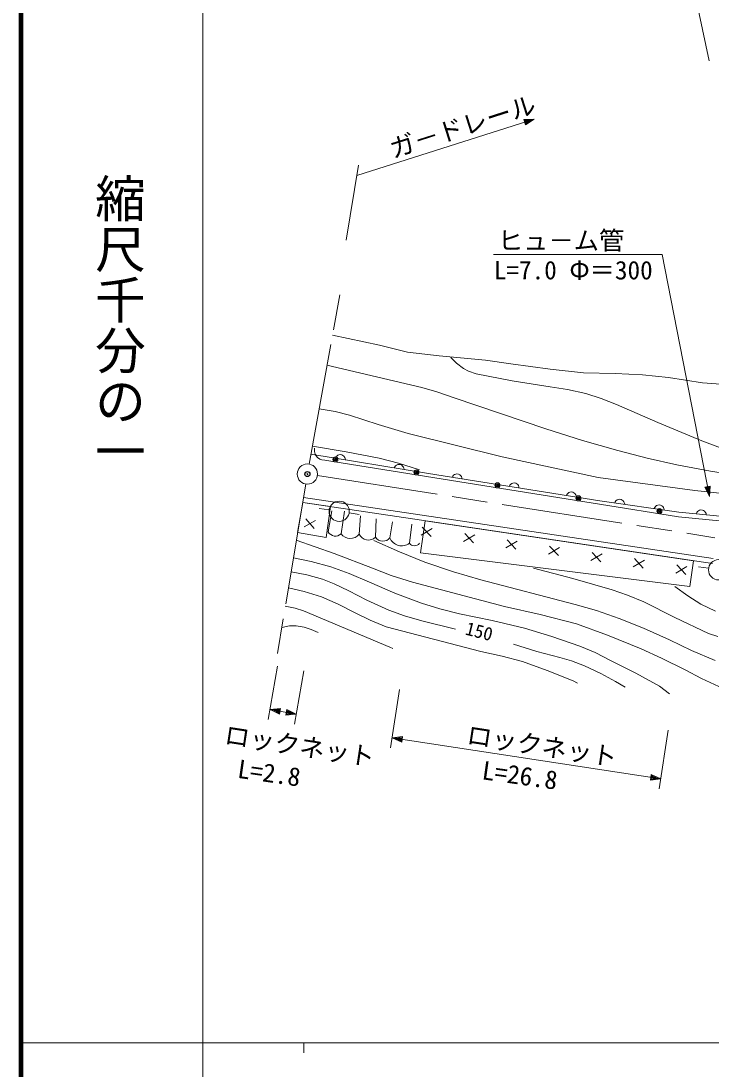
# Model space of a CAD drawing. Units: millimetres, scale not verified. Extents: x 40000 to 680000, y 20000 to 380000.
# Drawn here: x 40000 to 108274, y 202409 to 306062 of the extents above; entities that cross this region are included whole.
import ezdxf
from ezdxf.enums import TextEntityAlignment as Align

# ---------------------------------------------------------------- set-up
doc = ezdxf.new("R2010")
doc.units = ezdxf.units.MM
doc.header["$LTSCALE"] = 1000
doc.header["$PDMODE"] = 32
doc.header["$PDSIZE"] = 500
doc.linetypes.add('CHAIN', pattern=[18.5, 12, -1.5, 3.5, -1.5])
for name, color, linetype, lineweight in [('M-BGD', 7, 'Continuous', 13), ('M-BMK', 2, 'CHAIN', 13), ('M-BMK-SRVR', 3, 'Continuous', 13), ('M-STR-HTXT', 7, 'Continuous', 13), ('M-TTL', 2, 'Continuous', 140), ('M-TTL-BAND', 7, 'Continuous', 13)]:
    doc.layers.add(name, color=color, linetype=linetype, lineweight=lineweight)
doc.layers.add('M-OTRS', color=6, linetype='Continuous')
doc.styles.add('@ＭＳ ゴシック', font='')
doc.styles.add('ＭＳ ゴシック', font='')
doc.styles.get('@ＭＳ ゴシック').set_extended_font_data('@MS Gothic')
doc.styles.get('ＭＳ ゴシック').set_extended_font_data('MS Gothic')

msp = doc.modelspace()

# ---------------------------------------------------------------- linework, layer by layer
at = {"layer": 'M-BGD'}
for p, q in [((70812, 274973), (75477, 273998)), ((75477, 273998), (78254, 273306)), ((78254, 273306), (81366, 272931)), ((81366, 272931), (85975, 272516)), ((85975, 272516), (88457, 272160)), ((88457, 272160), (92357, 271627)), ((92357, 271627), (95656, 271251)), ((95656, 271251), (98788, 271192)), ((98788, 271192), (101506, 271073)), ((101506, 271073), (104067, 270816)), ((104067, 270816), (107435, 270283)), ((107435, 270283), (110862, 270006)), ((69033, 263679), (69052, 263797)), ((69041, 263474), (69033, 263679)), ((69122, 263217), (69041, 263474)), ((80321, 261294), (68692, 263234)), ((69215, 263040), (69122, 263217)), ((69354, 262895), (69215, 263040)), ((69572, 262738), (69354, 262895)), ((69763, 262667), (69572, 262738)), ((70080, 262616), (69763, 262667)), ((71067, 262458), (70080, 262616)), ((97243, 258260), (71067, 262458)), ((71165, 262944), (71106, 262831)), ((71241, 263033), (71165, 262944)), ((71356, 263115), (71241, 263033)), ((71464, 263158), (71356, 263115)), ((71589, 263178), (71464, 263158)), ((71747, 263152), (71589, 263178)), ((71859, 263092), (71747, 263152)), ((71948, 263016), (71859, 263092)), ((72030, 262901), (71948, 263016)), ((72073, 262792), (72030, 262901)), ((72093, 262667), (72073, 262792)), ((76980, 261974), (76921, 261861)), ((77055, 262063), (76980, 261974)), ((77170, 262145), (77055, 262063)), ((77279, 262188), (77170, 262145)), ((77404, 262208), (77279, 262188)), ((77562, 262182), (77404, 262208)), ((77674, 262122), (77562, 262182)), ((77763, 262047), (77674, 262122)), ((77845, 261931), (77763, 262047)), ((77888, 261822), (77845, 261931)), ((77907, 261697), (77888, 261822)), ((97278, 258604), (80321, 261294)), ((82901, 261210), (82787, 261127)), ((83009, 261254), (82901, 261210)), ((83134, 261275), (83009, 261254)), ((83292, 261250), (83134, 261275)), ((83405, 261191), (83292, 261250)), ((82712, 261037), (82653, 260924)), ((82787, 261127), (82712, 261037)), ((83494, 261116), (83405, 261191)), ((83577, 261001), (83494, 261116)), ((83621, 260893), (83577, 261001)), ((83642, 260767), (83621, 260893)), ((88439, 260230), (88364, 260140)), ((88553, 260313), (88439, 260230)), ((88662, 260357), (88553, 260313)), ((88786, 260378), (88662, 260357)), ((88944, 260353), (88786, 260378)), ((89057, 260294), (88944, 260353)), ((89146, 260219), (89057, 260294)), ((89229, 260104), (89146, 260219)), ((88364, 260140), (88306, 260027)), ((89273, 259996), (89229, 260104)), ((89294, 259871), (89273, 259996)), ((94016, 259243), (93958, 259131)), ((94091, 259333), (94016, 259243)), ((94206, 259417), (94091, 259333)), ((94314, 259460), (94206, 259417)), ((94439, 259481), (94314, 259460)), ((94597, 259456), (94439, 259481)), ((94709, 259398), (94597, 259456)), ((94798, 259322), (94709, 259398)), ((94882, 259208), (94798, 259322)), ((94925, 259099), (94882, 259208)), ((67873, 258438), (67369, 255482)), ((67873, 258438), (108428, 252404)), ((70629, 258028), (67873, 258438)), ((67947, 258935), (108498, 252901)), ((94946, 258974), (94925, 259099)), ((105069, 257026), (97243, 258260)), ((105102, 257498), (97278, 258604)), ((98795, 258511), (98739, 258398)), ((98868, 258602), (98795, 258511)), ((98982, 258688), (98868, 258602)), ((99089, 258733), (98982, 258688)), ((99213, 258756), (99089, 258733)), ((99372, 258734), (99213, 258756)), ((99485, 258677), (99372, 258734)), ((99576, 258604), (99485, 258677)), ((99661, 258490), (99576, 258604)), ((99706, 258382), (99661, 258490)), ((99729, 258258), (99706, 258382)), ((102893, 258135), (102780, 258049)), ((103001, 258180), (102893, 258135)), ((103125, 258203), (103001, 258180)), ((103284, 258181), (103125, 258203)), ((103397, 258124), (103284, 258181)), ((103488, 258051), (103397, 258124)), ((70491, 257706), (69500, 257843)), ((70197, 254993), (70629, 258028)), ((70398, 255542), (70743, 257618)), ((71679, 255345), (72024, 257569)), ((72470, 257412), (73458, 257256)), ((73453, 255295), (73600, 257124)), ((102707, 257958), (102650, 257845)), ((102780, 258049), (102707, 257958)), ((103573, 257937), (103488, 258051)), ((103618, 257830), (103573, 257937)), ((103641, 257705), (103618, 257830)), ((109509, 257056), (105102, 257498)), ((106859, 257443), (106808, 257327)), ((106929, 257537), (106859, 257443)), ((107039, 257627), (106929, 257537)), ((107144, 257677), (107039, 257627)), ((107268, 257705), (107144, 257677)), ((107427, 257689), (107268, 257705)), ((107542, 257637), (107427, 257689)), ((107636, 257567), (107542, 257637)), ((107725, 257457), (107636, 257567)), ((107775, 257351), (107725, 257457)), ((107803, 257227), (107775, 257351)), ((69156, 256660), (68034, 256040)), ((68170, 256831), (69020, 255869)), ((75078, 254999), (75128, 256827)), ((76507, 254949), (76753, 256531)), ((78428, 254405), (78675, 256284)), ((80000, 256634), (79528, 253464)), ((106535, 252686), (80000, 256634)), ((109449, 256581), (105069, 257026)), ((67369, 255482), (70197, 254993)), ((79586, 255213), (80693, 255861)), ((80576, 255066), (79704, 256008)), ((83785, 254589), (84892, 255236)), ((84774, 254442), (83902, 255383)), ((87983, 253964), (89090, 254611)), ((88972, 253817), (88100, 254758)), ((92181, 253339), (93288, 253986)), ((93171, 253192), (92299, 254134)), ((79528, 253464), (106189, 250121)), ((96379, 252715), (97486, 253362)), ((97369, 252567), (96497, 253509)), ((100578, 252090), (101685, 252737)), ((101567, 251943), (100695, 252884)), ((104776, 251465), (105883, 252112)), ((105766, 251318), (104893, 252260)), ((106189, 250121), (106535, 252686)), ((108033, 251938), (107044, 252091))]:
    msp.add_line(p, q, dxfattribs=at)
for points in [[(82514, 272779), (83083, 272213), (83781, 271683), (84269, 271425), (85022, 271164), (88593, 270486), (92372, 269875), (94060, 269617), (95890, 269225), (97413, 268727), (98909, 268127), (103000, 266335), (107363, 264546), (109195, 263853)], [(70278, 272017), (79646, 269815), (81146, 269384), (82844, 268782), (91931, 265709), (95559, 264570), (99040, 263584), (101969, 262814), (104900, 262150), (108206, 261525), (111401, 261027), (114042, 260780), (116839, 260629), (119579, 260686), (122219, 260842), (124011, 261014), (125944, 261314), (128127, 261764), (130456, 262351), (132375, 262955), (134440, 263723), (136664, 264660), (139132, 265823), (139444, 265975)], [(69500, 267707), (71078, 267435), (72495, 267092), (75347, 266146), (78295, 265277), (87606, 262941), (97111, 260927), (106678, 259633), (111290, 259119), (115954, 258703), (117357, 258691), (118955, 258787), (128340, 260453), (130488, 260934), (132491, 261486), (134387, 262127), (136308, 262894), (140051, 264587)], [(68833, 264014), (72189, 263461), (75424, 262817), (77364, 262324), (79331, 261711), (79432, 261678)], [(67239, 254703), (70978, 253386), (74770, 251940), (76642, 251230), (78727, 250558), (87841, 248141), (91357, 247356), (94974, 246436), (98024, 245305), (101358, 243952), (103373, 243056), (105704, 241894), (107320, 241041), (109046, 240252)], [(74897, 254687), (77460, 253549), (79962, 252547), (82806, 251584), (85499, 250778), (94818, 248367), (96929, 247744), (99176, 246971), (101596, 245995), (104150, 244844), (106335, 243803), (108666, 242808)], [(66950, 252970), (68717, 252602), (70649, 252090), (72480, 251409), (74490, 250546), (76996, 249488), (79617, 248495), (81448, 247925), (83389, 247435), (86617, 246774), (89832, 246000), (92515, 245183), (95299, 244220), (96797, 243588), (98408, 242787), (100835, 241567), (103188, 240269), (104170, 239513)], [(90694, 251952), (94599, 250926), (98486, 249799), (100003, 249288), (101611, 248624), (104676, 247059), (108012, 245477), (108961, 245180)], [(66720, 251597), (68295, 251274), (69836, 250852), (70981, 250406), (72425, 249707), (74221, 248793), (76409, 247806), (77942, 247246), (79671, 246734), (83007, 245927)], [(66455, 250011), (68014, 249628), (69721, 249093), (71370, 248375), (72984, 247562), (74542, 246795), (76130, 246141), (85505, 243693), (87617, 243251), (89618, 242730), (92072, 241837), (94619, 240786), (95076, 240561)], [(104686, 250143), (105983, 249198), (107279, 248378), (108713, 247698)], [(66150, 248185), (67132, 247996), (67940, 247729), (76489, 244137), (76800, 244010)], [(65795, 246061), (66577, 246232), (67217, 246242), (68012, 246098), (68711, 245867), (69403, 245582)], [(88745, 244421), (91036, 243699), (93302, 243095), (94458, 242773), (95749, 242300), (97378, 241523), (98821, 240724), (99776, 240168)]]:
    msp.add_lwpolyline(points, dxfattribs=at)
for centre, major_axis in [((71107, 262706), (0, -251)), ((71107, 262706), (0, -151)), ((71107, 262706), (0, -50.2)), ((79120, 261421), (0, -251)), ((79120, 261421), (0, -151)), ((79120, 261421), (0, -50.2)), ((87133, 260136), (0, -251)), ((87133, 260136), (0, -151)), ((87133, 260136), (0, -50.2)), ((71482, 257569), (0, -1004)), ((95146, 258851), (0, -251)), ((95146, 258851), (0, -151)), ((95146, 258851), (0, -50.2)), ((103161, 257581), (0, -251)), ((103161, 257581), (0, -151)), ((103161, 257581), (0, -50.2)), ((109022, 251786), (0, -1004))]:
    msp.add_ellipse(centre, major_axis=major_axis, ratio=0.996704, dxfattribs=at)
for centre, major_axis, start_param, end_param in [((71112, 255925), (0, -813), 5.2032407, 7.0578312), ((72584, 255987), (0, -1113), 5.3281196, 7.1827098), ((74376, 255758), (0, -1036), 5.1760365, 7.030627), ((75811, 255511), (0, -896), 5.3214209, 7.1760114), ((77671, 255400), (0, -1252), 5.0809803, 6.9355706), ((78921, 254776), (0, -618), 5.3558902, 7.2104806)]:
    msp.add_ellipse(centre, major_axis=major_axis, ratio=0.996704, start_param=start_param, end_param=end_param, dxfattribs=at)
at = {"layer": 'M-BMK'}
for p, q in [((68513, 262242), (71605, 279367)), ((68169, 260265), (65295, 243071)), ((69323, 261100), (108651, 254959))]:
    msp.add_line(p, q, dxfattribs=at)
at = {"layer": 'M-BMK-SRVR'}
msp.add_line((108081, 302130), (101211, 334557), dxfattribs=at)
for major_axis in [(0, -1004), (0, -40.1)]:
    msp.add_ellipse((68334, 261254), major_axis=major_axis, ratio=0.996704, dxfattribs=at)
at = {"layer": 'M-OTRS'}
msp.add_point((68334, 261254), dxfattribs=at)
at = {"layer": 'M-STR-HTXT'}
for p, q in [((73241, 290794), (90787, 296337)), ((89748, 296332), (90787, 296337)), ((89902, 295791), (89748, 296332)), ((89919, 295880), (89809, 296266)), ((89809, 296266), (90518, 296260)), ((89869, 296200), (90364, 296216)), ((89935, 295968), (89869, 296200)), ((90787, 296337), (89902, 295791)), ((90518, 296260), (89919, 295880)), ((89930, 296133), (90133, 296150)), ((89952, 296056), (89930, 296133)), ((90364, 296216), (89935, 295968)), ((90133, 296150), (89952, 296056)), ((72169, 284393), (73407, 291784)), ((103425, 282950), (86735, 282950)), ((108113, 259021), (103425, 282950)), ((107645, 259952), (108195, 260061)), ((108113, 259021), (107645, 259952)), ((107732, 259928), (108124, 260006)), ((108059, 259297), (107732, 259928)), ((107818, 259904), (108054, 259951)), ((108028, 259455), (107818, 259904)), ((107904, 259880), (107983, 259896)), ((107982, 259691), (107904, 259880)), ((107983, 259896), (107982, 259691)), ((108054, 259951), (108028, 259455)), ((108124, 260006), (108059, 259297)), ((108195, 260061), (108113, 259021)), ((65391, 242244), (64466, 236983)), ((67055, 236525), (67981, 241785)), ((77449, 239960), (76572, 234167)), ((64640, 237972), (65674, 238074)), ((64640, 237972), (67229, 237513)), ((65576, 237521), (64640, 237972)), ((64916, 237923), (65620, 238002)), ((65551, 237607), (64916, 237923)), ((65073, 237895), (65567, 237930)), ((65525, 237693), (65073, 237895)), ((65310, 237853), (65514, 237858)), ((65500, 237779), (65310, 237853)), ((65514, 237858), (65500, 237779)), ((65567, 237930), (65525, 237693)), ((65620, 238002), (65551, 237607)), ((65674, 238074), (65576, 237521)), ((66195, 237411), (66293, 237965)), ((67229, 237513), (66195, 237411)), ((66249, 237483), (66318, 237878)), ((66953, 237562), (66249, 237483)), ((66293, 237965), (67229, 237513)), ((66302, 237555), (66344, 237792)), ((66796, 237590), (66302, 237555)), ((66318, 237878), (66953, 237562)), ((66344, 237792), (66796, 237590)), ((66355, 237627), (66369, 237706)), ((66559, 237632), (66355, 237627)), ((66369, 237706), (66559, 237632)), ((103152, 230117), (104029, 235910)), ((76723, 235159), (77754, 235286)), ((76723, 235159), (103302, 231109)), ((77669, 234731), (76723, 235159)), ((76999, 235117), (77702, 235213)), ((77642, 234816), (76999, 235117)), ((77158, 235093), (77650, 235139)), ((77614, 234901), (77158, 235093)), ((77395, 235057), (77599, 235066)), ((77587, 234987), (77395, 235057)), ((77599, 235066), (77587, 234987)), ((77650, 235139), (77614, 234901)), ((77702, 235213), (77642, 234816)), ((77754, 235286), (77669, 234731)), ((102271, 230982), (102355, 231538)), ((102323, 231055), (102383, 231452)), ((103025, 231151), (102323, 231055)), ((102355, 231538), (103302, 231109)), ((102374, 231129), (102410, 231367)), ((102867, 231176), (102374, 231129)), ((102383, 231452), (103025, 231151)), ((102410, 231367), (102867, 231176)), ((102426, 231202), (102438, 231282)), ((102630, 231212), (102426, 231202)), ((102438, 231282), (102630, 231212)), ((103302, 231109), (102271, 230982))]:
    msp.add_line(p, q, dxfattribs=at)
at = {"layer": 'M-TTL'}
msp.add_line((40000, 380000), (40000, 20000), dxfattribs=at)
at = {"layer": 'M-TTL-BAND'}
for p, q in [((58000, 370000), (58000, 20000)), ((40000, 205000), (579000, 205000)), ((68000, 205000), (68000, 204000))]:
    msp.add_line(p, q, dxfattribs=at)

# ---------------------------------------------------------------- texts
at = {"layer": 'M-BGD', "style": 'ＭＳ ゴシック'}
msp.add_text('150', height=1320, rotation=345.755, dxfattribs=at).set_placement((83775, 245007), align=Align.BOTTOM_LEFT)
at = {"layer": 'M-STR-HTXT', "style": 'ＭＳ ゴシック'}
for s, rotation, p in [('ガ－ドレール', 17.655, (76981, 291954)), ('ロックネット', 351.272, (59946, 234062)), ('ロックネット', 351.272, (83915, 234062)), ('L=2.8', 351.874, (61266, 230679)), ('L=26.8', 351.974, (85455, 230532))]:
    msp.add_text(s, height=1833, rotation=rotation, dxfattribs=at).set_placement(p, align=Align.BOTTOM_LEFT)
for s, p in [('ヒュ－ム管', (87186, 282882)), ('L=7.0 Φ＝300', (86778, 279950))]:
    msp.add_text(s, height=1833, dxfattribs=at).set_placement(p, align=Align.BOTTOM_LEFT)
at = {"layer": 'M-TTL-BAND', "style": '@ＭＳ ゴシック'}
msp.add_text('縮尺千分の一', height=3666, rotation=270, dxfattribs=at).set_placement((49777, 261030), align=Align.MIDDLE_RIGHT)

doc.saveas('drawing.dxf')
